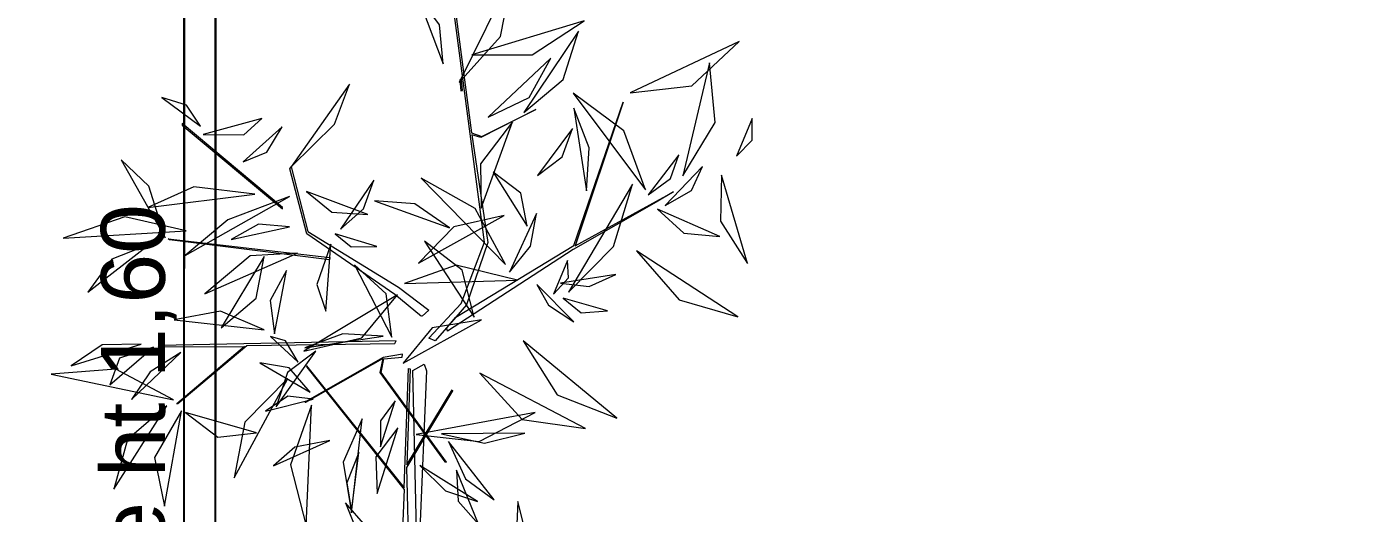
# Model space of a CAD drawing. Header units: centimetres. Extents: x 16433 to 114398, y -50094 to -12305.
# Drawn here: x 49908.3 to 50119.4, y -31139.7 to -31061.8 of the extents above; entities that cross this region are included whole.
import ezdxf

# ---------------------------------------------------------------- set-up
doc = ezdxf.new("R2010")
doc.units = ezdxf.units.CM
doc.header["$LTSCALE"] = 0.5
doc.layers.get('0').update_dxf_attribs({"linetype": 'CONTINUOUS'})
doc.layers.add('3-BAT C-Niveau-3', color=7, linetype='CONTINUOUS')
doc.styles.add('Helvetica', font='')
doc.styles.get('Helvetica').set_extended_font_data('Helvetica')

# ---------------------------------------------------------------- blocks, each defined once
blk = doc.blocks.new('Groupe-14-1')
at = {"color": 251, "linetype": 'Continuous', "lineweight": 5, "true_color": 0x555555, "flags": 128}
blk.add_lwpolyline([(17776.06, -46909.95), (17072.91, -47043.13), (17120.61, -47294.46), (17485.31, -47218.07, 0.067436), (18096.05, -47001.25), (18181.82, -46957.06), (18157.31, -46870.97), (18104.46, -46746.18, -0.010276), (18060.06, -46619.85), (18056.16, -46608.33, -0.020142), (17943.69, -46225.97), (17942.49, -46221.51, -0.027808), (17929.85, -46160.96), (17924.76, -46127.34), (17638.12, -46181.62), (17650.08, -46244.67), (17846.58, -46207.46), (17946.13, -46733.11), (17749.62, -46770.33)], format="xyb", close=True, dxfattribs=at)
blk = doc.blocks.new('Groupe-24-1')
at = {"color": 251, "linetype": 'Continuous', "lineweight": 5, "true_color": 0x555555, "flags": 128}
blk.add_lwpolyline([(17638.13, -46181.62), (17926.11, -46127.08, -0.048991), (17913.22, -45966.01), (17913.64, -45942.94, -0.018877), (17922.27, -45731.73), (17926.5, -45623.76, 0.009305), (17770.31, -45482.97), (17540.84, -45401.5), (17492.4, -45414.44), (17526.98, -45597.03), (17723.92, -45559.73), (17810.11, -46012.4), (17613.15, -46049.7)], format="xyb", close=True, dxfattribs=at)
blk = doc.blocks.new('Groupe-43-1')
at = {"color": 253, "linetype": 'Continuous', "lineweight": 5, "true_color": 0xa0a0a4, "flags": 128}
for points in [[(17889.09, -46145.01), (17889.28, -46145.02), (17899.49, -46126.75), (17899.22, -46126.79)], [(17880.86, -46128.22), (17880.97, -46127.99), (17882.84, -46153.94), (17882.45, -46153.93)], [(17865.1, -46153.46), (17848.88, -46172.43), (17867.73, -46169.59), (17867.72, -46169.83), (17852.53, -46172.16), (17865.69, -46177.05), (17865.53, -46177.15), (17852.11, -46172.22), (17822.54, -46178.56), (17821.24, -46176.97), (17822.21, -46176.4), (17848.6, -46172.55), (17864.92, -46153.63)], [(17869.79, -46168.22), (17868.73, -46165.29), (17859.38, -46154.28), (17859.41, -46154.45), (17868.55, -46165.25), (17866.24, -46165.19), (17854.18, -46178.06), (17854.14, -46178.32), (17866.32, -46165.37), (17868.5, -46165.39), (17869.31, -46168.24)], [(17873.09, -46171.87), (17879.53, -46175.92), (17889.85, -46177.75), (17925.75, -46165.91), (17925.96, -46166.08), (17906.62, -46172.45), (17906.37, -46174.16), (17912.19, -46181.88), (17906.2, -46174.08), (17906.33, -46172.57), (17889.9, -46178.28), (17879.48, -46176.79), (17877.23, -46175.45), (17891.96, -46191.89), (17915.96, -46195.37), (17891.96, -46192.09), (17903.39, -46205.92), (17901.25, -46203.54), (17891.32, -46191.9), (17874.74, -46174.57), (17875.24, -46174.37), (17877.23, -46175.45), (17872.88, -46172.93)], [(17825.01, -46195.41), (17841.22, -46176.43), (17822.37, -46179.27), (17822.39, -46179.03), (17837.58, -46176.71), (17824.42, -46171.81), (17824.58, -46171.72), (17838, -46176.64), (17867.57, -46170.31), (17868.87, -46171.89), (17867.9, -46172.46), (17841.51, -46176.32), (17825.19, -46195.23)]]:
    blk.add_lwpolyline(points, close=True, dxfattribs=at)
for points in [[(17863.71, -46129.74), (17866.3, -46143.18), (17855.32, -46134.24), (17855.38, -46134.38), (17866.52, -46143.49), (17871.26, -46166.67), (17871.71, -46166.79), (17863.93, -46129.75), (17863.69, -46129.63), (17863.7, -46129.71)], [(17876.31, -46170.05), (17878.97, -46165.21), (17885.85, -46149.61), (17895.57, -46144.98), (17895.91, -46145.14), (17886.25, -46149.67), (17880.22, -46165.56), (17877.5, -46171.05), (17876.36, -46170.15)]]:
    blk.add_lwpolyline(points, dxfattribs=at)
at = {"color": 253, "linetype": 'Continuous', "lineweight": 5, "true_color": 0xa0a0a4}
for points in [[(17882.73, -46130.55, -223.19), (17883.13, -46120.54, -225.59), (17877.95, -46111.45, -225.79), (17877.95, -46111.45, -225.79), (17882.73, -46130.55, -223.19)], [(17882.73, -46130.55, -223.19), (17883.13, -46120.54, -225.59), (17877.95, -46111.45, -225.79), (17877.95, -46111.45, -225.79), (17882.73, -46130.55, -223.19)], [(17855.81, -46133.59, -186.41), (17858.94, -46123.66, -187.61), (17856.2, -46113.61, -186.97), (17856.2, -46113.61, -186.97), (17855.81, -46133.59, -186.41)], [(17863.6, -46126.85, -174.84), (17862.36, -46120.74, -175.45), (17858.11, -46116.5, -176.76), (17858.11, -46116.5, -176.76), (17863.6, -46126.85, -174.84)], [(17879.53, -46125.17, -215.73), (17876.08, -46119.75, -216.78), (17870.21, -46116.92, -215.22), (17870.21, -46116.92, -215.22), (17879.53, -46125.17, -215.73)], [(17879.53, -46125.17, -215.73), (17876.08, -46119.75, -216.78), (17870.21, -46116.92, -215.22), (17870.21, -46116.92, -215.22), (17879.53, -46125.17, -215.73)], [(17881.05, -46127.49, -214.21), (17888.65, -46123.4, -211.43), (17891.95, -46118.26, -206.15), (17891.95, -46118.26, -206.15), (17881.05, -46127.49, -214.21)], [(17863.51, -46128.92, -174.58), (17860.78, -46123.88, -172.2), (17856.27, -46123.14, -168.43), (17856.27, -46123.14, -168.43), (17863.51, -46128.92, -174.58)], [(17899.64, -46129.72, -211.6), (17902.48, -46126.86, -211.07), (17902.99, -46122.75, -211.1), (17902.99, -46122.75, -211.1), (17899.64, -46129.72, -211.6)], [(17890.54, -46140.27, -221.24), (17889.87, -46130.48, -218.96), (17885.25, -46123.83, -214.31), (17885.25, -46123.83, -214.31), (17890.54, -46140.27, -221.24)], [(17854.7, -46132.71, -186.4), (17848.22, -46127.57, -186.75), (17840.01, -46126.87, -187), (17840.01, -46126.87, -187), (17854.7, -46132.71, -186.4)], [(17863.47, -46133.33, -186.97), (17859.55, -46129.09, -187.38), (17854.62, -46127, -185.5), (17854.62, -46127, -185.5), (17863.47, -46133.33, -186.97)], [(17869.5, -46145.76, -200.41), (17871.16, -46138.34, -200.32), (17868.4, -46131.32, -200.54), (17868.4, -46131.32, -200.54), (17869.5, -46145.76, -200.41)], [(17891.23, -46145.78, -210.1), (17885.74, -46136.79, -209.96), (17878.84, -46131.13, -205.95), (17878.84, -46131.13, -205.95), (17891.23, -46145.78, -210.1)], [(17898.41, -46130.38, -202.5), (17899.54, -46136.76, -200.11), (17902.63, -46139.13, -195.35), (17902.63, -46139.13, -195.35), (17898.41, -46130.38, -202.5)], [(17854.33, -46135.17, -182.25), (17846.21, -46132.33, -178.08), (17838.88, -46135.37, -173.29), (17838.88, -46135.37, -173.29), (17854.33, -46135.17, -182.25)], [(17854.18, -46135.86, -181.99), (17851.28, -46141.65, -181.12), (17853.11, -46147.62, -179.03), (17853.11, -46147.62, -179.03), (17854.18, -46135.86, -181.99)], [(17882.55, -46148.73, -233.25), (17880.75, -46141.38, -238.65), (17873.43, -46135.39, -241.93), (17873.43, -46135.39, -241.93), (17882.55, -46148.73, -233.25)], [(17886.44, -46146.7, -207.72), (17885.97, -46141.74, -206.62), (17882.71, -46137.9, -205.86), (17882.71, -46137.9, -205.86), (17886.44, -46146.7, -207.72)], [(17895.29, -46137.48, -218.46), (17897.5, -46140.9, -216.39), (17901.97, -46142.55, -215.43), (17901.97, -46142.55, -215.43), (17895.29, -46137.48, -218.46)], [(17868.55, -46138.96, -189.87), (17874.28, -46143.56, -186.93), (17881.06, -46143.56, -183.27), (17881.06, -46143.56, -183.27), (17868.55, -46138.96, -189.87)], [(17862.61, -46150.94, -207.25), (17854.46, -46145.46, -205.29), (17845.38, -46145.45, -201.98), (17845.38, -46145.45, -201.98), (17862.61, -46150.94, -207.25)], [(17861.09, -46154.82, -215.21), (17864.29, -46150.82, -213.09), (17864.21, -46146.08, -210.46), (17864.21, -46146.08, -210.46), (17861.09, -46154.82, -215.21)], [(17879.52, -46147.51, -229.03), (17874.3, -46145.81, -227.48), (17869.18, -46147.52, -225.66), (17869.18, -46147.52, -225.66), (17879.52, -46147.51, -229.03)], [(17895.91, -46145.14, -197.23), (17903.89, -46150.68, -194.28), (17910.65, -46151.83, -188.42), (17910.65, -46151.83, -188.42), (17895.91, -46145.14, -197.23)], [(17860.11, -46155.49, -179.83), (17859.79, -46151.45, -178.67), (17856.77, -46148.41, -177.99), (17856.77, -46148.41, -177.99), (17860.11, -46155.49, -179.83)], [(17865.45, -46152.07, -177.75), (17868.44, -46149.43, -175.38), (17868.65, -46146.94, -172.12), (17868.65, -46146.94, -172.12), (17865.45, -46152.07, -177.75)], [(17892.52, -46148.28, -199.77), (17890.04, -46152.89, -197.57), (17890.72, -46158.59, -196.35), (17890.72, -46158.59, -196.35), (17892.52, -46148.28, -199.77)], [(17867.69, -46154.52, -207.06), (17863.51, -46150.71, -208.24), (17857.79, -46149.94, -209.24), (17857.79, -46149.94, -209.24), (17867.69, -46154.52, -207.06)], [(17854.07, -46159.37, -210.84), (17852.03, -46154.07, -209.98), (17848.43, -46151.25, -207.2), (17848.43, -46151.25, -207.2), (17854.07, -46159.37, -210.84)], [(17867.33, -46152.61, -178.9), (17871.19, -46161.32, -176.01), (17878.99, -46165.66, -172.29), (17878.99, -46165.66, -172.29), (17867.33, -46152.61, -178.9)], [(17867.33, -46152.61, -178.9), (17871.19, -46161.32, -176.01), (17878.99, -46165.66, -172.29), (17878.99, -46165.66, -172.29), (17867.33, -46152.61, -178.9)], [(17872.06, -46164.65, -200.44), (17871.24, -46158.25, -199.26), (17867.9, -46152.7, -200.49), (17867.9, -46152.7, -200.49), (17872.06, -46164.65, -200.44)], [(17884.98, -46153.65, -198.87), (17878.23, -46152.66, -195.41), (17874.26, -46154.87, -190.33), (17874.26, -46154.87, -190.33), (17884.98, -46153.65, -198.87)], [(17859.12, -46155.42, -179.52), (17849.11, -46153.93, -178.73), (17840, -46158.2, -177.91), (17840, -46158.2, -177.91), (17859.12, -46155.42, -179.52)], [(17886.7, -46154.08, -202.35), (17885.16, -46156.93, -200.21), (17885.95, -46160.96, -199.09), (17885.95, -46160.96, -199.09), (17886.7, -46154.08, -202.35)], [(17887.62, -46154.77, -202.12), (17891.5, -46157.74, -201.54), (17896.31, -46158.52, -202.14), (17896.31, -46158.52, -202.14), (17887.62, -46154.77, -202.12)], [(17872.15, -46166, -200.73), (17878.81, -46163.87, -197.34), (17882.41, -46158.03, -193.77), (17882.41, -46158.03, -193.77), (17872.15, -46166, -200.73)], [(17872.15, -46166, -200.73), (17878.81, -46163.87, -197.34), (17882.41, -46158.03, -193.77), (17882.41, -46158.03, -193.77), (17872.15, -46166, -200.73)], [(17891.05, -46171.83, -185.42), (17893.81, -46165.68, -185.31), (17893.06, -46159.23, -184.01), (17893.06, -46159.23, -184.01), (17891.05, -46171.83, -185.42)], [(17916.61, -46165.97, -199.98), (17922.62, -46164.2, -200.36), (17926.85, -46159.75, -199.46), (17926.85, -46159.75, -199.46), (17916.61, -46165.97, -199.98)], [(17836.91, -46168.71, -161.32), (17841.71, -46167.54, -161.24), (17844.76, -46163.67, -160.95), (17844.76, -46163.67, -160.95), (17836.91, -46168.71, -161.32)], [(17858.48, -46163.81, -247.3), (17851.09, -46162.1, -244.69), (17843.38, -46164.89, -243.35), (17843.38, -46164.89, -243.35), (17858.48, -46163.81, -247.3)], [(17858.48, -46163.81, -247.3), (17851.09, -46162.1, -244.69), (17843.38, -46164.89, -243.35), (17843.38, -46164.89, -243.35), (17858.48, -46163.81, -247.3)], [(17853.08, -46164.28, -223.21), (17847.97, -46163.27, -222.61), (17843.57, -46164.88, -220.88), (17843.57, -46164.88, -220.88), (17853.08, -46164.28, -223.21)], [(17853.08, -46164.28, -223.21), (17847.97, -46163.27, -222.61), (17843.57, -46164.88, -220.88), (17843.57, -46164.88, -220.88), (17853.08, -46164.28, -223.21)], [(17858.09, -46169.64, -186.16), (17852.91, -46167.08, -185.75), (17847.19, -46168.39, -185.13), (17847.19, -46168.39, -185.13), (17858.09, -46169.64, -186.16)], [(17862.28, -46168.44, -197.01), (17858.66, -46166.73, -196.39), (17854.6, -46167.5, -196.61), (17854.6, -46167.5, -196.61), (17862.28, -46168.44, -197.01)], [(17884.87, -46184.08, -176.08), (17885.37, -46173.99, -174.79), (17880.97, -46166.43, -170.69), (17880.97, -46166.43, -170.69), (17884.87, -46184.08, -176.08)], [(17894.64, -46180.05, -205.3), (17891.36, -46172.47, -204.92), (17884.57, -46167.99, -203.9), (17884.57, -46167.99, -203.9), (17894.64, -46180.05, -205.3)], [(17886.96, -46181.73, -204.31), (17894.84, -46175.29, -204.16), (17898.03, -46165.9, -202.67), (17898.03, -46165.9, -202.67), (17886.96, -46181.73, -204.31)], [(17877.54, -46179.6, -210.57), (17874.83, -46172.08, -206.9), (17868.4, -46168.59, -202.54), (17868.4, -46168.59, -202.54), (17877.54, -46179.6, -210.57)], [(17877.77, -46178.37, -217.22), (17884.8, -46175.06, -219.34), (17888.21, -46168.29, -221.55), (17888.21, -46168.29, -221.55), (17877.77, -46178.37, -217.22)], [(17912.92, -46169.53, -203.84), (17913.02, -46169.76, -203.87), (17914.69, -46169.28, -202.04), (17914.59, -46169.07, -202.02), (17912.92, -46169.53, -203.84)], [(17914.15, -46169, -206.43), (17922.64, -46174.13, -204.4), (17932.9, -46174.22, -204.36), (17932.9, -46174.22, -204.36), (17914.15, -46169, -206.43)], [(17914.15, -46169, -206.43), (17922.64, -46174.13, -204.4), (17932.9, -46174.22, -204.36), (17932.9, -46174.22, -204.36), (17914.15, -46169, -206.43)], [(17918.88, -46170.17, -194.97), (17920.67, -46179.64, -192.57), (17927.59, -46186.83, -191.31), (17927.59, -46186.83, -191.31), (17918.88, -46170.17, -194.97)], [(17852.85, -46174.24, -228.81), (17849.61, -46179.02, -229.15), (17848.89, -46184.36, -227.32), (17848.89, -46184.36, -227.32), (17852.85, -46174.24, -228.81)], [(17857.6, -46172.74, -225.36), (17858.4, -46182.85, -224.7), (17864.62, -46190.78, -224), (17864.62, -46190.78, -224), (17857.6, -46172.74, -225.36)], [(17909.59, -46178.54, -188.89), (17902.03, -46174.8, -185.79), (17895.09, -46176.23, -181.22), (17895.09, -46176.23, -181.22), (17909.59, -46178.54, -188.89)], [(17909.59, -46174.59, -207.16), (17913.87, -46180.44, -205.48), (17920.72, -46182.67, -203.83), (17920.72, -46182.67, -203.83), (17909.59, -46174.59, -207.16)], [(17909.59, -46174.59, -207.16), (17913.87, -46180.44, -205.48), (17920.72, -46182.67, -203.83), (17920.72, -46182.67, -203.83), (17909.59, -46174.59, -207.16)], [(17857.47, -46178, -176.88), (17852.11, -46181.83, -176.9), (17849.65, -46186.91, -174.04), (17849.65, -46186.91, -174.04), (17857.47, -46178, -176.88)], [(17858.46, -46176.72, -183.78), (17858.29, -46183.75, -183.14), (17861.04, -46189.77, -184.94), (17861.04, -46189.77, -184.94), (17858.46, -46176.72, -183.78)], [(17893.6, -46183.97, -184.69), (17898.63, -46181.97, -183.17), (17901.11, -46177.01, -181.63), (17901.11, -46177.01, -181.63), (17893.6, -46183.97, -184.69)], [(17853.2, -46180.16, -161.32), (17848.39, -46181.32, -161.24), (17845.35, -46185.19, -160.95), (17845.35, -46185.19, -160.95), (17853.2, -46180.16, -161.32)], [(17911.37, -46180.08, -201.48), (17917.71, -46185.27, -202.35), (17925.77, -46186.21, -201.76), (17925.77, -46186.21, -201.76), (17911.37, -46180.08, -201.48)], [(17869.12, -46180.9, -220.85), (17863.1, -46188.92, -221.31), (17863.56, -46199.17, -222.56), (17863.56, -46199.17, -222.56), (17869.12, -46180.9, -220.85)], [(17885.88, -46182.55, -204.62), (17890.61, -46185.09, -205.07), (17895.92, -46185.08, -204.23), (17895.92, -46185.08, -204.23), (17885.88, -46182.55, -204.62)], [(17901.9, -46184.07, -195.33), (17905.56, -46187.39, -195.1), (17910.3, -46188.19, -194.26), (17910.3, -46188.19, -194.26), (17901.9, -46184.07, -195.33)], [(17875.51, -46186.73, -220.09), (17868.04, -46193.72, -220.53), (17866.11, -46203.77, -219.34), (17866.11, -46203.77, -219.34), (17875.51, -46186.73, -220.09)], [(17884.74, -46187.21, -171.59), (17881.87, -46189.65, -169.03), (17879.99, -46194.14, -167.96), (17879.99, -46194.14, -167.96), (17884.74, -46187.21, -171.59)], [(17900.92, -46192.22, -196.26), (17907.77, -46191.38, -195.05), (17913.56, -46187.81, -196.39), (17913.56, -46187.81, -196.39), (17900.92, -46192.22, -196.26)], [(17902.86, -46201.46, -228.97), (17911.49, -46196.31, -227.8), (17915.86, -46187.23, -227.09), (17915.86, -46187.23, -227.09), (17902.86, -46201.46, -228.97)], [(17830.99, -46193.44, -179.52), (17841, -46194.94, -178.73), (17850.11, -46190.67, -177.91), (17850.11, -46190.67, -177.91), (17830.99, -46193.44, -179.52)], [(17883.7, -46190.12, -212.09), (17886.73, -46191.99, -209.87), (17889.41, -46191.31, -207.1), (17889.41, -46191.31, -207.1), (17883.7, -46190.12, -212.09)], [(17883.7, -46190.12, -212.09), (17886.73, -46191.99, -209.87), (17889.41, -46191.31, -207.1), (17889.41, -46191.31, -207.1), (17883.7, -46190.12, -212.09)], [(17885.69, -46190.9, -172.05), (17885.98, -46195.53, -171.7), (17888.67, -46199.32, -172.02), (17888.67, -46199.32, -172.02), (17885.69, -46190.9, -172.05)], [(17885.69, -46190.9, -172.05), (17885.98, -46195.53, -171.7), (17888.67, -46199.32, -172.02), (17888.67, -46199.32, -172.02), (17885.69, -46190.9, -172.05)], [(17883.39, -46191.78, -213.12), (17881.6, -46195.05, -210.71), (17882.72, -46199.09, -208.62), (17882.72, -46199.09, -208.62), (17883.39, -46191.78, -213.12)], [(17883.39, -46191.78, -213.12), (17881.6, -46195.05, -210.71), (17882.72, -46199.09, -208.62), (17882.72, -46199.09, -208.62), (17883.39, -46191.78, -213.12)], [(17884.46, -46192.41, -212.64), (17893.02, -46198.12, -211.07), (17903.37, -46199.25, -212.06), (17903.37, -46199.25, -212.06), (17884.46, -46192.41, -212.64)], [(17884.46, -46192.41, -212.64), (17893.02, -46198.12, -211.07), (17903.37, -46199.25, -212.06), (17903.37, -46199.25, -212.06), (17884.46, -46192.41, -212.64)], [(17917.65, -46196.19, -215.07), (17920.54, -46205.66, -213.8), (17928.92, -46211.76, -214.42), (17928.92, -46211.76, -214.42), (17917.65, -46196.19, -215.07)], [(17892.98, -46201.87, -223.66), (17886.57, -46210.01, -222.36), (17885.67, -46219.77, -219.58), (17885.67, -46219.77, -219.58), (17892.98, -46201.87, -223.66)], [(17902.15, -46202.02, -229.3), (17905.39, -46205.05, -228.25), (17909.35, -46205.68, -226.49), (17909.35, -46205.68, -226.49), (17902.15, -46202.02, -229.3)], [(17900.16, -46203.92, -232.48), (17897.17, -46208.78, -232.45), (17897.74, -46214.53, -231.83), (17897.74, -46214.53, -231.83), (17900.16, -46203.92, -232.48)], [(17900.99, -46205, -232.75), (17904.12, -46208.69, -233.5), (17908.19, -46209.72, -235.42), (17908.19, -46209.72, -235.42), (17900.99, -46205, -232.75)], [(17906.16, -46206.91, -228.35), (17915.52, -46210.42, -229.1), (17924.69, -46207.73, -232.12), (17924.69, -46207.73, -232.12), (17906.16, -46206.91, -228.35)], [(17907.43, -46212.98, -212.86), (17900.18, -46214.17, -209.91), (17894.31, -46219.68, -208.14), (17894.31, -46219.68, -208.14), (17907.43, -46212.98, -212.86)], [(17907.43, -46212.98, -212.86), (17900.18, -46214.17, -209.91), (17894.31, -46219.68, -208.14), (17894.31, -46219.68, -208.14), (17907.43, -46212.98, -212.86)], [(17910.85, -46214.76, -211.21), (17913.84, -46216.77, -209.03), (17917.21, -46216.13, -206.71), (17917.21, -46216.13, -206.71), (17910.85, -46214.76, -211.21)], [(17910.85, -46214.76, -211.21), (17913.84, -46216.77, -209.03), (17917.21, -46216.13, -206.71), (17917.21, -46216.13, -206.71), (17910.85, -46214.76, -211.21)]]:
    blk.add_polyline3d(points, dxfattribs=at)

msp = doc.modelspace()

# ---------------------------------------------------------------- linework, layer by layer
at = {"layer": '3-BAT C-Niveau-3', "color": 7, "linetype": 'Continuous', "lineweight": 13, "flags": 128}
for points in [[(49933.44, -31344.348), (49933.553, -31051.76), (49933.523, -31051.759), (49933.523, -31046.759), (49936.053, -31046.852), (49938.553, -31046.852), (49938.553, -31046.945), (49967.503, -31048.014, 0.0278077), (50029.344, -31046.86), (50033.956, -31046.517), (50033.956, -31046.517, 0.0201417), (50430.557, -31007.158), (50442.611, -31005.469, 0.010276), (50574.994, -30985.347), (50707.437, -30956.645), (50796.582, -30948.583), (50824.046, -31041.074), (50824.096, -31041.243, -0.0671415), (50923.818, -31681.306)], [(50918.775, -31681.483, 0.0671774), (50819.046, -31041.074), (50793.159, -30953.892), (50707.437, -30961.645), (50574.994, -30990.347, -0.010276), (50442.611, -31010.469), (50430.557, -31012.158, -0.0201417), (50033.956, -31051.517), (50029.344, -31051.86, -0.0278077), (49967.503, -31053.014), (49938.553, -31051.945), (49938.44, -31344.348)]]:
    msp.add_lwpolyline(points, format="xyb", dxfattribs=at)
at = {"layer": '3-BAT C-Niveau-3', "color": 7, "linetype": 'Continuous', "lineweight": 5, "flags": 128}
msp.add_lwpolyline([(49933.44, -31344.348), (49933.44, -31052.288), (49938.44, -31052.288), (49938.44, -31344.348)], close=True, dxfattribs=at)

# ---------------------------------------------------------------- block references
at = {"layer": '3-BAT C-Niveau-3', "color": 7, "rotation": 79.27640525611221}
for name in ['Groupe-14-1', 'Groupe-24-1', 'Groupe-43-1']:
    msp.add_blockref(name, (1281.373, -40081.382), dxfattribs=at)

# ---------------------------------------------------------------- texts
at = {"layer": '3-BAT C-Niveau-3', "color": 7, "insert": (49920.171, -31145.382), "char_height": 10.21693, "width": 149.16711, "attachment_point": 2, "rotation": 90, "line_spacing_factor": 0.834288, "style": 'Helvetica'}
msp.add_mtext('\\pt38.078,76.331,114.53;Brise-Vue ht 1,60', dxfattribs=at)

doc.saveas('drawing.dxf')
